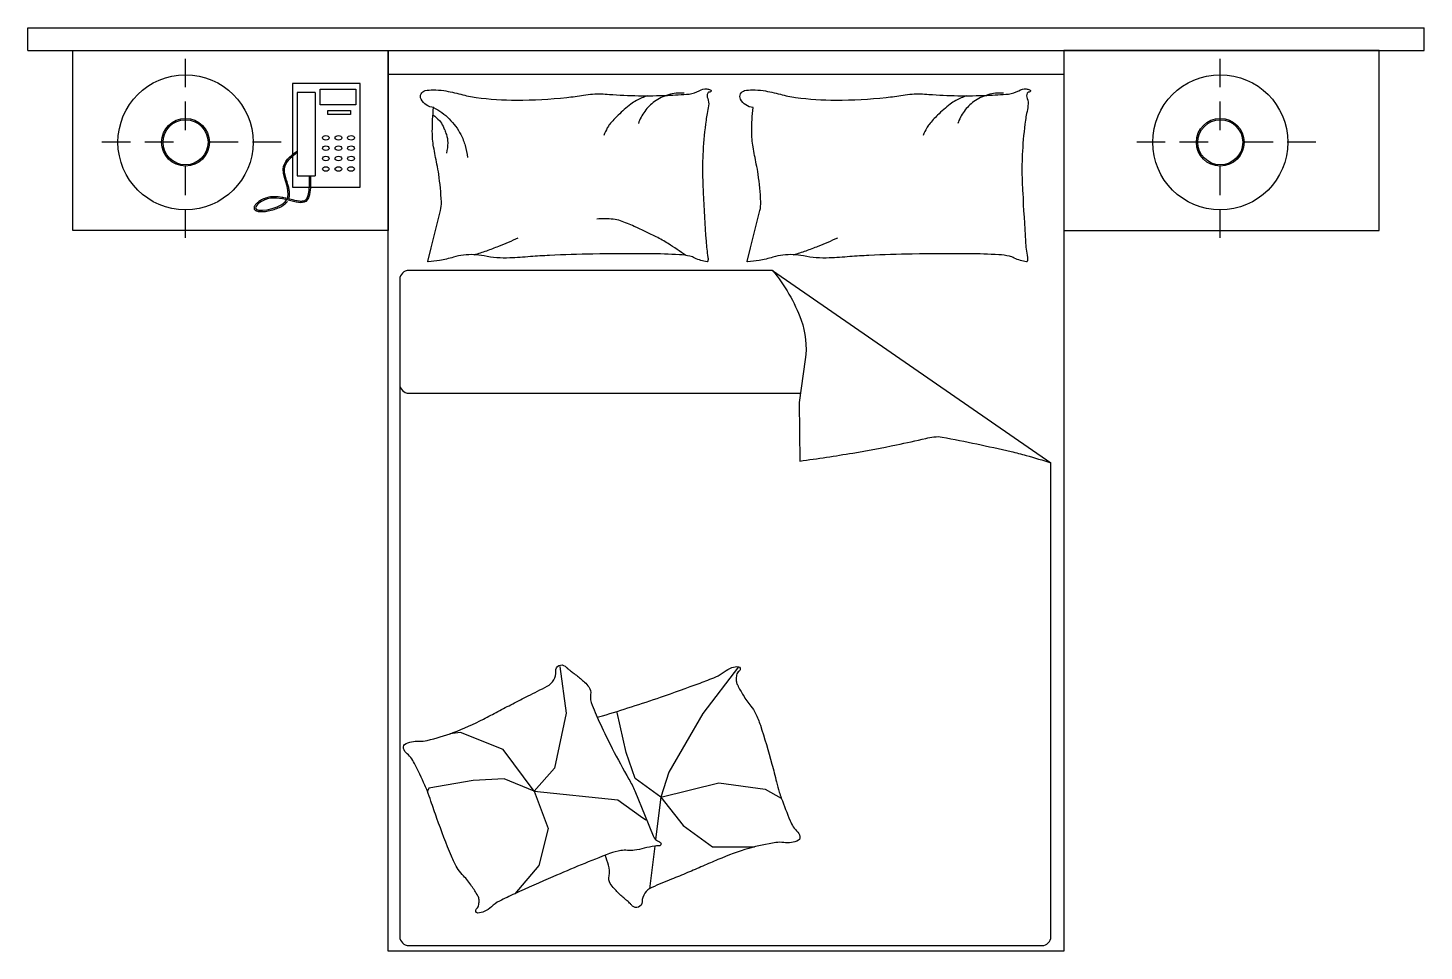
# Model space of a CAD drawing. Extents: x 51386 to 54486, y -75923 to -73873.
import ezdxf

# ---------------------------------------------------------------- set-up
doc = ezdxf.new("R2010")
doc.units = 0
doc.header["$LTSCALE"] = 20
doc.header["$MEASUREMENT"] = 0
doc.linetypes.add('HIDDEN2', pattern=[4.7625, 3.175, -1.5875])
doc.layers.get('0').update_dxf_attribs({"linetype": 'CONTINUOUS'})
doc.layers.add('门窗', color=5, linetype='CONTINUOUS')
doc.styles.add('DIM_FONT', font='SIMPLEX', dxfattribs={"width": 0.8})

# ---------------------------------------------------------------- blocks, each defined once
blk = doc.blocks.new('台灯')
at = {"color": 2, "linetype": 'HIDDEN2'}
for p, q in [((0, 26.8), (0, 212.4)), ((-26.8, 0), (-212.4, 0)), ((212.4, 0), (26.8, 0)), ((0, -212.4), (0, -26.8))]:
    blk.add_line(p, q, dxfattribs=at)
at = {"color": 2}
for radius in [150, 53, 50]:
    blk.add_circle((0, 0), radius, dxfattribs=at)
blk = doc.blocks.new('电话机')
at = {"color": 2}
for p, q in [((75, 0), (-75, 0)), ((-75, 0), (-75, -230)), ((75, -230), (75, 0)), ((-25, -20), (-65, -20)), ((-65, -20), (-65, -205)), ((-25, -20), (-25, -205)), ((-65, -205), (-25, -205)), ((-75, -230), (75, -230))]:
    blk.add_line(p, q, dxfattribs=at)
for points in [[(-13.9, -12.6), (65.8, -12.6), (65.8, -47.4), (-13.9, -47.4)], [(3.5, -59.9), (53.4, -59.9), (53.4, -68.6), (3.5, -68.6)]]:
    blk.add_lwpolyline(points, close=True, dxfattribs=at)
for centre in [(-1.1, -120.4), (26.9, -120.4), (54.9, -120.4), (-1.1, -143.4), (26.9, -143.4), (54.9, -143.4), (-1.1, -166.4), (-1.1, -189.4), (26.9, -166.4), (26.9, -189.4), (54.9, -166.4), (54.9, -189.4)]:
    blk.add_ellipse(centre, major_axis=(7.5, 0), ratio=0.666667, dxfattribs=at)
for points, knots in [([(-34.9, -205), (-34.7, -230.2), (-35.9, -292), (-114.3, -235.2), (-180.5, -290.3), (-51.7, -272.3), (-113.8, -190.9), (-81.2, -161.2), (-65, -149.6)], [3.822924, 3.822924, 3.822924, 3.822924, 62.580832, 153.875003, 180.546165, 247.900187, 320.414317, 372.846784, 372.846784, 372.846784, 372.846784]), ([(-83.5, -256), (-83.3, -255.3), (-83, -254.6), (-82.4, -252.6), (-82.1, -251.2), (-81.5, -247), (-81.5, -244.2), (-81.9, -238.5), (-82.4, -235.6), (-83.6, -229.8), (-84.4, -226.9), (-86.5, -219.8), (-87.8, -215.5), (-90.3, -207.3), (-91.4, -203.2), (-92.4, -197.7), (-92.6, -196), (-92.8, -193.2), (-92.8, -192.1), (-92.7, -190), (-92.6, -189), (-92.4, -187), (-92.2, -186), (-91.5, -183.1), (-90.8, -181.2), (-88.6, -176.5), (-86.9, -173.8), (-82.6, -168.5), (-80.2, -165.9), (-74.7, -160.8), (-71.6, -158.3), (-67.3, -155), (-66.2, -154.1), (-65, -153.3)], [257.148518, 257.148518, 257.148518, 257.148518, 259.137402, 259.137402, 263.115168, 263.115168, 271.080216, 271.080216, 279.045263, 279.045263, 287.01031, 287.01031, 298.799011, 298.799011, 310.587713, 310.587713, 315.8857, 315.8857, 319.688464, 319.688464, 323.281249, 323.281249, 326.874034, 326.874034, 334.059603, 334.059603, 345.062608, 345.062608, 356.065614, 356.065614, 367.06862, 367.06862, 370.92396, 370.92396, 370.92396, 370.92396]), ([(-37.9, -205), (-37.9, -207.6), (-37.9, -210.2), (-37.9, -218.8), (-38, -224.5), (-38.6, -235.2), (-39.2, -240.2), (-40.6, -247), (-41.2, -249.4), (-42.6, -253.1), (-43.4, -254.6), (-44.8, -256.8), (-45.5, -257.7), (-47, -259.1), (-47.8, -259.6), (-49.5, -260.5), (-50.5, -260.8), (-52.7, -261.2), (-53.9, -261.4), (-56.6, -261.4), (-58, -261.4), (-62.6, -260.9), (-66, -260.3), (-73.3, -258.6), (-77.3, -257.5), (-82.1, -256.3), (-82.8, -256.1), (-83.5, -256)], [3.807739, 3.807739, 3.807739, 3.807739, 9.944994, 9.944994, 24.089287, 24.089287, 38.23358, 38.23358, 46.796238, 46.796238, 53.959378, 53.959378, 59.758328, 59.758328, 65.557279, 65.557279, 71.356229, 71.356229, 77.155179, 77.155179, 82.95413, 82.95413, 94.518516, 94.518516, 106.082902, 106.082902, 108.037739, 108.037739, 108.037739, 108.037739]), ([(-89.4, -254.5), (-92.5, -253.8), (-95.6, -253.2), (-104.1, -251.7), (-109.6, -251.1), (-120.8, -251.1), (-126.4, -251.7), (-134.1, -253.9), (-136.1, -254.6), (-140.1, -256.3), (-142.1, -257.3), (-146.6, -259.8), (-149, -261.3), (-152.8, -264.3), (-154.3, -265.6), (-156.5, -267.9), (-157.4, -268.8), (-158.7, -270.6), (-159.1, -271.3), (-159.8, -272.7), (-160.1, -273.3), (-160.4, -274.6), (-160.5, -275.2), (-160.5, -276.6), (-160.4, -277.2), (-160, -278.5), (-159.7, -279.1), (-159, -280.1), (-158.6, -280.6), (-157.6, -281.4), (-157.1, -281.7), (-156.1, -282.3), (-155.5, -282.5), (-153.7, -283.2), (-152.4, -283.5), (-149.6, -284), (-148, -284.1), (-144.8, -284.3), (-143, -284.2), (-137.4, -283.9), (-133.2, -283.4), (-124.6, -281.8), (-120.2, -280.7), (-111.7, -278), (-107.6, -276.5), (-100.1, -272.9), (-96.6, -270.9), (-92.2, -267.6), (-90.8, -266.4), (-88.7, -264.3), (-87.9, -263.3), (-86.9, -262), (-86.6, -261.7), (-86.4, -261.4)], [113.364308, 113.364308, 113.364308, 113.364308, 121.440946, 121.440946, 135.171197, 135.171197, 148.901447, 148.901447, 153.954929, 153.954929, 159.008411, 159.008411, 165.75736, 165.75736, 170.94221, 170.94221, 174.741106, 174.741106, 177.716602, 177.716602, 179.883273, 179.883273, 182.049944, 182.049944, 184.216616, 184.216616, 186.383287, 186.383287, 188.549958, 188.549958, 190.716629, 190.716629, 192.883301, 192.883301, 197.354072, 197.354072, 201.824844, 201.824844, 206.295615, 206.295615, 215.732154, 215.732154, 225.168692, 225.168692, 234.083368, 234.083368, 242.998044, 242.998044, 247.262428, 247.262428, 250.511838, 250.511838, 251.519389, 251.519389, 251.519389, 251.519389])]:
    blk.add_open_spline(points, degree=3, knots=knots, dxfattribs=at)
blk = doc.blocks.new('双人床001')
at = {"color": 4}
blk.add_line((1, -50.6), (1501, -50.6), dxfattribs=at)
at = {"color": 5}
for p, q in [((854.5, -486.8), (46.8, -486.8)), ((854.5, -486.8), (1472.6, -914.2)), ((26.8, -506.8), (26.8, -1966.1)), ((46.8, -759.4), (916.3, -759.4)), ((1472.6, -1966.1), (1472.6, -914.2)), ((382, -1366.5), (395.8, -1469.7)), ((778.6, -1366.7), (699.4, -1470.6)), ((395.8, -1469.7), (370, -1591.7)), ((529.4, -1557.6), (509.7, -1468.7)), ((699.4, -1470.6), (624.3, -1601)), ((161.9, -1512.7), (137.8, -1516.1)), ((256.5, -1550.5), (161.9, -1512.7)), ((325.3, -1643.3), (256.5, -1550.5)), ((549.2, -1614.8), (529.4, -1557.6)), ((370, -1591.7), (325.3, -1643.3)), ((624.3, -1601), (606.5, -1656.3)), ((91.3, -1636.4), (88, -1642.9)), ((189.4, -1619.2), (91.3, -1636.4)), ((258.2, -1615.8), (189.4, -1619.2)), ((325.3, -1643.3), (258.2, -1615.8)), ((606.5, -1656.3), (549.2, -1614.8)), ((606.5, -1656.3), (735, -1624.7)), ((735, -1624.7), (837.8, -1638.5)), ((837.8, -1638.5), (873.8, -1658.6)), ((325.3, -1643.3), (511.1, -1662.2)), ((325.3, -1643.3), (356.2, -1725.8)), ((511.1, -1662.2), (560.9, -1698.3)), ((606.5, -1656.3), (594.7, -1750.4)), ((606.5, -1656.3), (655.9, -1719.5)), ((560.9, -1698.3), (573, -1706.9)), ((356.2, -1725.8), (335.6, -1808.3)), ((655.9, -1719.5), (721.2, -1766.9)), ((592.9, -1765.1), (581.1, -1859.7)), ((721.2, -1766.9), (814.1, -1766.9)), ((335.6, -1808.3), (282, -1870.9)), ((46.8, -1986.1), (1452.6, -1986.1))]:
    blk.add_line(p, q, dxfattribs=at)
at = {"color": 4}
blk.add_lwpolyline([(1, -1998.3), (1, 1.7), (1501, 1.7), (1501, -1998.3)], close=True, dxfattribs=at)
at = {"color": 5}
for points in [[(102, -125.1, -0.263368), (74.1, -106.3, -0.494818), (83.2, -87.5, -0.049225), (100.9, -85.8, -0.036831), (124.5, -87.5, -0.031893), (162.5, -95.7, 0.035782), (196.4, -102.7, 0.032941), (286.1, -108.6, 0.026564), (397.3, -102.7, 0.017905), (434.8, -97.3, -0.033397), (455, -95, -0.03204), (492.1, -95.8, 0.018442), (556.5, -98.8, 0.010837), (621.2, -98, 0.014624), (669.1, -95, 0.111249), (691.7, -87.7, -0.153708), (708.6, -83.8, -0.076444), (716, -85.5, -0.215512), (717.9, -87.5, -0.585858), (715.3, -90.6, 0.363489), (710.4, -93.2, 0.191716), (710.4, -104.7, -0.129675), (712.3, -121.3, -0.01735), (709.3, -138.1, 0.019326), (706.7, -153.2, 0.018818), (700.1, -221.6, 0.021828), (699.2, -280.8, 0.006204), (700.6, -314.7, 0.001963), (706.7, -421.6, 0.028341), (711, -457.7, -0.117014), (710.4, -466.6, -0.36606), (709, -467.5, -0.03973), (695.4, -464.7, -0.048309), (681.7, -459.2, 0.062981), (671, -455.3, 0.04058), (647.6, -452, 0.014345), (580.9, -449.7, 0.005484), (455.4, -450.5, 0.007153), (359.3, -453.5, 0.008762), (316.7, -456.2, -0.008153), (271, -459.1, -0.06251), (213.9, -454.7, 0.078669), (168.3, -452.7, 0.047825), (145.9, -457.4, -0.034494), (115.2, -464.7, -0.023571), (89.8, -467.7, -0.510228), (88.9, -466.6), (96.4, -436.6), (117, -354, 0.073041), (119, -334.4, 0.023305), (113.3, -273.3, 0.018299), (109.2, -250.5, -0.01097), (101.9, -212.5, -0.042281), (99, -178.2, -0.027201), (101.9, -124.8)], [(657.9, -93.2, 0.088153), (623.3, -96.7, 0.088153), (592.1, -111.9, 0.077547), (570.5, -133.5, 0.077547), (556.5, -160.7)], [(811.2, -125.1, -0.263368), (783.3, -106.3, -0.494818), (792.5, -87.5, -0.049225), (810.1, -85.8, -0.036831), (833.8, -87.5, -0.031893), (871.8, -95.7, 0.035782), (905.7, -102.7, 0.032941), (995.3, -108.6, 0.026564), (1106.6, -102.7, 0.017905), (1144.1, -97.3, -0.033397), (1164.3, -95, -0.03204), (1201.4, -95.8, 0.018442), (1265.7, -98.8, 0.010837), (1330.5, -98, 0.014624), (1378.4, -95, 0.111249), (1400.9, -87.7, -0.153708), (1417.8, -83.8, -0.076444), (1425.2, -85.5, -0.215512), (1427.2, -87.5, -0.585858), (1424.5, -90.6, 0.363489), (1419.7, -93.2, 0.191716), (1419.6, -104.7, -0.129675), (1421.6, -121.3, -0.01735), (1418.6, -138.1, 0.019326), (1415.9, -153.2, 0.018818), (1409.3, -221.6, 0.021828), (1408.4, -280.8, 0.006204), (1409.8, -314.7, 0.001963), (1415.9, -421.6, 0.028341), (1420.2, -457.7, -0.117014), (1419.7, -466.6, -0.36606), (1418.2, -467.5, -0.03973), (1404.7, -464.7, -0.048309), (1390.9, -459.2, 0.062981), (1380.2, -455.3, 0.04058), (1356.8, -452, 0.014345), (1290.1, -449.7, 0.005484), (1164.7, -450.5, 0.007153), (1068.5, -453.5, 0.008762), (1026, -456.2, -0.008153), (980.3, -459.1, -0.06251), (923.1, -454.7, 0.078669), (877.5, -452.7, 0.047825), (855.2, -457.4, -0.034494), (824.4, -464.7, -0.023571), (799.1, -467.7, -0.510228), (798.1, -466.6), (805.6, -436.6), (826.3, -354, 0.073041), (828.2, -334.4, 0.023305), (822.5, -273.3, 0.018299), (818.4, -250.5, -0.01097), (811.1, -212.5, -0.042281), (808.2, -178.2, -0.027201), (811.1, -124.8)], [(1367.1, -93.2, 0.088153), (1332.6, -96.7, 0.088153), (1301.4, -111.9, 0.077547), (1279.7, -133.5, 0.077547), (1265.7, -160.7)], [(575.9, -98.9, 0.027842), (552.1, -109.5, 0.048685), (539.5, -117.6, 0.023666), (511.6, -141.9, 0.031223), (492.6, -162.6, 0.046801), (487.5, -170.3, 0.023191), (479.5, -187)], [(1285.1, -98.9, 0.027842), (1261.3, -109.5, 0.048685), (1248.8, -117.6, 0.023666), (1220.9, -141.9, 0.031223), (1201.8, -162.6, 0.046801), (1196.7, -170.3, 0.023191), (1188.7, -187)], [(100.4, -141.1, -0.05369), (114.6, -154.1, -0.070312), (122.7, -166.4, -0.015448), (126.4, -174.9, -0.013244), (130.2, -185.1, -0.082127), (133.2, -203.2, -0.064164), (130.2, -226.4)], [(101.8, -125.1, -0.077379), (136.6, -150.4, -0.077379), (162.1, -185.1, -0.047525), (172, -209.7, -0.047525), (177.1, -235.8)], [(661.6, -453.5, 0.016108), (622.7, -427.2, 0.024599), (595.9, -412.2, 0.009477), (546.8, -388.9, 0.015937), (517, -376.5, 0.072521), (500.7, -372.9, 0.033339), (464.4, -372.8)], [(192.4, -451.9, 0.009729), (219.7, -442.9, 0.009729), (246.6, -432.8, 0.007971), (268.3, -423.8, 0.007971), (289.8, -414.1)], [(901.6, -451.9, 0.009729), (928.9, -442.9, 0.009729), (955.8, -432.8, 0.007971), (977.6, -423.8, 0.007971), (999, -414.1)], [(854.5, -486.8, -0.085272), (917.8, -596.9, -0.124044), (927, -684.4), (913.4, -779.9), (915.1, -910)], [(915.1, -910, 0.007867), (1032.8, -892.2, 0.009508), (1129.5, -874.1, 0.006616), (1194.5, -859.8, -0.023828), (1212.7, -856.4, -0.080713), (1231.3, -856.9, -0.009591), (1383.9, -888.9, -0.013133), (1417.4, -897.5, -0.007859), (1472.6, -914.2)], [(465, -1478.7, 0.025626), (476.6, -1475.9, 0.0108), (605.9, -1434.3, 0.00456), (693.4, -1403.1, 0.01125), (728.5, -1389.3, 0.069394), (747.3, -1378.2, -0.079756), (763.9, -1368.8, -0.106399), (778.6, -1366.7, -0.328642), (782.6, -1370.1, -0.299547), (780.2, -1376.6, 0.189917), (774.7, -1385.4, 0.033518), (773.6, -1395.7, 0.075627), (774, -1400.2, 0.053489), (777, -1408.1, 0.017838), (789.1, -1430.1, 0.038394), (806.3, -1454.3, -0.059529), (816.7, -1470.5, -0.035943), (827.3, -1496.7, -0.011245), (853, -1583, -0.006203), (863.2, -1622.6, 0.010783), (869.3, -1645.3, 0.019485), (873.8, -1658.6, 0.005062), (893.4, -1708.8, 0.101392), (910.2, -1734, -0.223768), (915, -1747.5, -0.25558), (911.9, -1752.1, -0.081563), (896.2, -1757.2, -0.071805), (879.1, -1757.3, 0.069985), (861.6, -1757.4, 0.03546), (802, -1770.3, 0.029432), (733, -1795.1, 0.001554), (699.7, -1809.4, -0.00152), (665.6, -1824.1, -0.004735), (630.3, -1838.8, 0.00382), (586.6, -1856.8, 0.296001), (564.7, -1889.2, -0.649774), (543.2, -1898.2, -0.02319), (538.7, -1893.5, 0.0288), (535.1, -1889.8, 0.005727), (528.5, -1884.1, -0.004358), (519.8, -1876.5, -0.027528), (502.8, -1859.6, -0.046214), (494.2, -1848.2, -0.194121), (491.4, -1831.5, 0.133719), (490.3, -1807.5, 0.005779), (482.8, -1785.5, 0.008882)]]:
    blk.add_lwpolyline(points, format="xyb", dxfattribs=at)
blk.add_lwpolyline([(59.2, -1581.4, 0.101392), (40.5, -1557.5, -0.223768), (34.7, -1544.5, -0.25558), (37.4, -1539.7, -0.081563), (52.7, -1533.4, -0.071805), (69.7, -1531.9, 0.069985), (87.2, -1530.5, 0.03546), (145.6, -1513, 0.029432), (212.5, -1483.1, 0.001554), (244.6, -1466.2, -0.00152), (277.5, -1449, -0.004735), (311.5, -1431.7, 0.00382), (353.8, -1410.3, 0.296001), (373.1, -1376.4, -0.649774), (393.8, -1365.7, -0.02319), (398.7, -1370, 0.0288), (402.6, -1373.4, 0.005727), (409.6, -1378.7, -0.004358), (418.8, -1385.6, -0.027528), (437.1, -1401.1, -0.046214), (446.5, -1411.8, -0.194121), (450.5, -1428.2, 0.133719), (453.6, -1452.1, 0.011505), (472.2, -1494.5, 0.008882), (498.5, -1548.3, 0.012426), (535.6, -1616.6, -0.033612), (548.3, -1642.5), (571.3, -1698.8), (589.1, -1742.3, 0.224341), (603.6, -1755.6, -0.722772), (603.8, -1764.4, -0.103513), (600, -1764.9, 0.053465), (592.8, -1765.2, 0.030109), (569.7, -1769.8, -0.031436), (547.7, -1774.2, -0.05324), (532.5, -1774.6, 0.05518), (517.9, -1775.1, 0.056271), (492.6, -1781.7, 0.0108), (366.9, -1833.1, 0.00456), (282, -1870.9, 0.01125), (248.1, -1887.3, 0.069394), (230.2, -1899.9, -0.079756), (214.4, -1910.5, -0.106399), (199.9, -1913.7, -0.328642), (195.6, -1910.6, -0.299547), (197.5, -1904, 0.189917), (202.3, -1894.8, 0.033518), (202.7, -1884.4, 0.075627), (201.9, -1879.9, 0.053489), (198.3, -1872.3, 0.017838), (184.5, -1851.3, 0.038394), (165.5, -1828.4, -0.059529), (153.9, -1813.1, -0.035943), (141.4, -1787.8, -0.011245), (109.2, -1703.7, -0.006203), (95.9, -1665, 0.010783), (88, -1642.9, 0.019485), (82.6, -1630, 0.005062)], format="xyb", close=True, dxfattribs=at)
for centre, start, end in [((46.8, -506.8), 90, 180), ((46.8, -739.4), 180, 270), ((46.8, -1966.1), 180, 270), ((1452.6, -1966.1), 270, 0)]:
    blk.add_arc(centre, 20, start, end, dxfattribs=at)
at = {"style": 'DIM_FONT', "width": 0.8, "flags": 9}
for tag in ['YSIZE', 'XSIZE']:
    blk.add_attdef(tag, (1, 1.7), '', height=0.5, dxfattribs=at)

msp = doc.modelspace()

# ---------------------------------------------------------------- linework, layer by layer
at = {"color": 4}
msp.add_line((51386.2, -73923.2), (54486.2, -73923.2), dxfattribs=at)
at = {"layer": '门窗', "color": 4, "linetype": 'BYBLOCK', "ltscale": 2}
for p, q in [((51386.2, -73873.2), (54486.2, -73873.2)), ((51386.2, -73923.2), (51386.2, -73873.2)), ((54486.2, -73923.2), (54486.2, -73873.2))]:
    msp.add_line(p, q, dxfattribs=at)
at = {"layer": '门窗', "color": 4, "linetype": 'BYBLOCK'}
for points in [[(52186.2, -74323.2), (51486.2, -74323.2), (51486.2, -73923.2), (52186.2, -73923.2)], [(53686.2, -74323.2), (54386.2, -74323.2), (54386.2, -73923.2), (53686.2, -73923.2)]]:
    msp.add_lwpolyline(points, close=True, dxfattribs=at)

# ---------------------------------------------------------------- block references
at = {"layer": '门窗', "linetype": 'BYBLOCK', "ltscale": 2}
for name, p in [('台灯', (51736.1, -74127.1)), ('双人床001', (52185.1, -73924.9)), ('台灯', (54033.6, -74127.1)), ('电话机', (52048.7, -73996.9))]:
    msp.add_blockref(name, p, dxfattribs=at)

doc.saveas('drawing.dxf')
